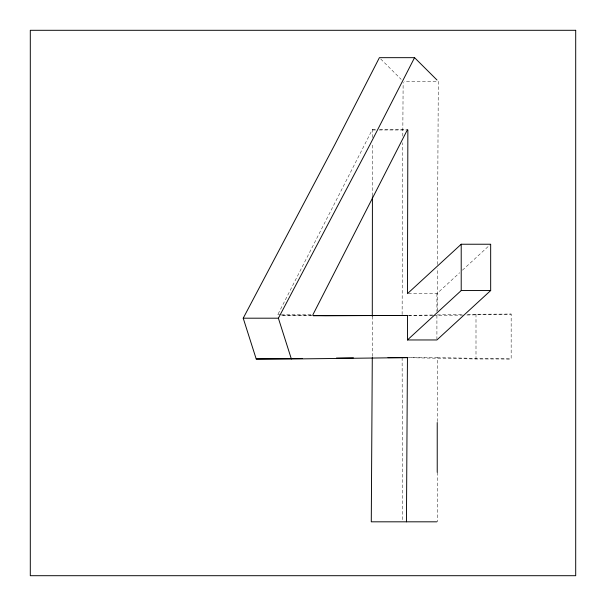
<?xml version="1.0" encoding="UTF-8"?>
<svg xmlns="http://www.w3.org/2000/svg" width="606" height="606" viewBox="0 0 606 606"><rect width="100%" height="100%" fill="white"/><g stroke="black" fill="none" stroke-linecap="round" stroke-linejoin="round"><path stroke-width="0.45" stroke-dasharray="3.03 2.27" d="M402.126 314.514L402.748 142.743M402.126 357.623L402.528 521.819M437.229 421.571L437.29 357.623L408.603 357.623M437.297 310.742L437.343 268.322M437.343 264.549L438.305 81.318L404.066 81.318M372.425 195.874L372.645 143.175M372.667 137.524L372.698 129.995L372.289 129.654L277.722 314.772L277.927 315.453M402.793 136.13L403.134 82.264M408.376 293.637L436.911 293.637L459.659 272.738M462.416 270.2L490.671 244.233M432.616 315.014L408.565 315.37M437.327 314.908L461.848 314.385M467.506 314.264L511.161 314.082L511.161 358.994L475.998 358.994L408.709 357.691M466.832 315.029L511.161 314.082M463.06 315.112L433.585 315.453M372.289 129.654L375.993 129.654M379.697 129.654L407.459 129.654M372.698 129.995L375.478 129.995M379.174 129.995L406.012 129.995M277.722 314.772L280.495 314.772M281.419 314.772L312.885 314.772M281.623 315.453L312.158 315.453M408.603 315.453L432.661 315.453M312.317 315.749L281.548 315.506M437.29 357.623L511.161 358.994M380.712 58.979L401.164 79.348M437.229 472.332L437.699 521.819M475.998 314.082L475.998 358.994M436.911 293.637L436.911 311.598M436.911 315.378L436.911 339.012M372.289 316.249L372.289 356.684"/><path stroke-width="0.91" d="M437.229 422.518L437.229 472.332M372.417 196.814L372.289 316.249M406.444 521.819L407.459 357.623L388.022 357.623M372.289 357.623L371.281 521.819L436.774 521.819M436.987 80.007L414.557 57.668L370.115 144.395L278.381 318.195L291.372 358.994L407.459 357.623M291.372 358.994L256.209 358.994L243.218 318.195L334.951 144.395L379.394 57.668L414.557 57.668M461.211 244.233L407.459 293.637L407.861 129.995L407.459 129.654L312.885 314.772L313.09 315.453L325.77 315.628L407.459 315.453L407.459 339.958L436.911 339.958L490.671 290.554L490.671 244.233L461.211 244.233L461.211 290.554L407.459 339.958M256.209 358.994L302.455 358.441M336.428 358.04L353.419 357.843M461.211 290.554L490.671 290.554M407.459 315.453L313.264 315.749M243.218 318.195L278.381 318.195M575.7 30.3L30.3 30.3L30.3 575.7L575.7 575.7L575.7 30.3"/></g></svg>
